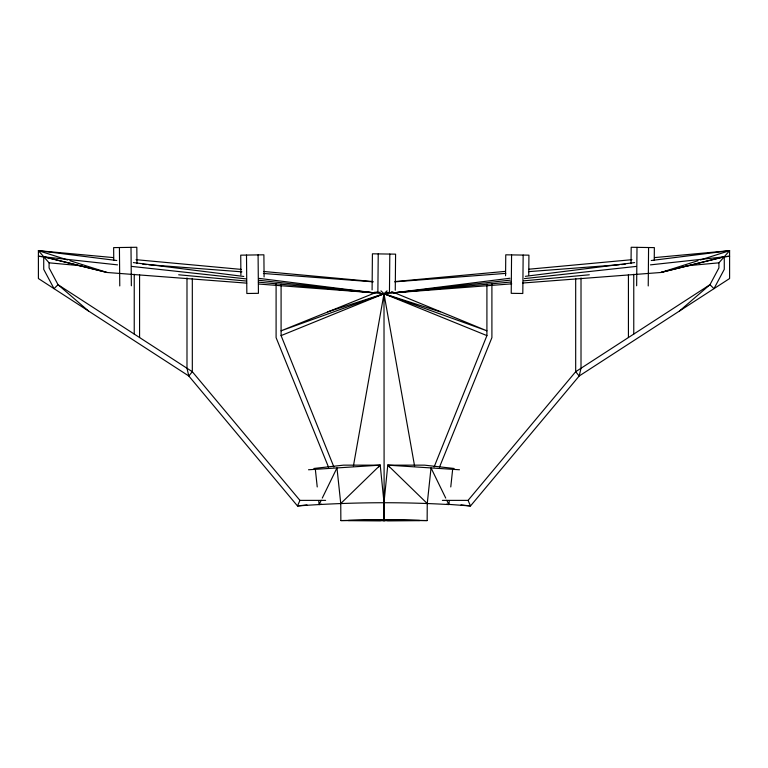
<?xml version="1.0" encoding="UTF-8"?>
<svg xmlns="http://www.w3.org/2000/svg" width="768" height="768" viewBox="0 0 768 768"><rect width="100%" height="100%" fill="white"/><g stroke="black" fill="none" stroke-linecap="round" stroke-linejoin="round"><path stroke-width="1.15" d="M322.272 498.096L336.97 467.933L340.752 503.53L340.858 520.57L384.125 520.733L384 293.75L387.062 290.832M454.118 468.47L424.464 465.149L387.782 465.149L384 502.541L383.875 520.733M384.125 520.733L427.142 520.57L427.248 503.53L431.03 467.933L445.728 498.096M372.096 289.91L372.413 253.814L395.587 254.15L395.261 290.246M377.875 292.32L378.23 253.901M389.462 292.493L389.808 254.064M505.574 275.77L505.757 254.813L528.931 255.158L528.749 274.944M511.574 254.899L511.219 293.318L522.806 293.491L523.152 255.072M631.037 263.568L631.181 247.267L654.355 247.613L654.24 260.419M636.643 285.773L636.998 247.354M648.23 285.946L648.576 247.526M113.539 257.606L38.4 250.675L38.4 278.534L188.813 376.003L297.494 505.958C347.866 502.272 398.448 501.658 448.877 504.566L449.251 501.043M450.768 486.95L452.659 469.325M353.395 466.138L384 293.75L380.938 290.832M434.102 466.982L486.912 335.606L486.912 284.246M439.478 467.174L491.904 337.632L491.904 283.786M116.755 260.515L38.4 250.675L49.085 262.829L49.085 267.917L58.032 284.698L192.317 371.712L299.933 500.381L297.494 505.958L306.989 504.893M321.475 504.211L319.123 504.566L321.226 500.256M442.378 500.381L468.067 500.381L575.683 371.712L709.968 284.698L718.915 267.917L718.915 262.829L729.6 250.675L654.461 257.606M378.614 466.867L380.218 465.149L384 502.541M340.752 503.53L380.218 465.149L343.536 465.149L313.882 468.47M679.459 311.021L709.968 284.698L713.971 288.662L724.272 269.366L724.272 256.733L729.6 256.243L650.458 264.864M376.502 292.262L281.088 330.816L384 293.75L510.778 282.038M333.898 466.982L281.088 335.606L384 293.75L440.256 311.837M327.744 311.837L384 293.75L486.912 330.816L391.68 291.6M698.064 260.688L660.893 272.486L522.48 283.037M700.32 259.968L729.6 250.675L729.6 278.534L579.187 376.003L470.506 505.958L446.525 504.211M724.272 256.733L660.893 272.486L724.186 256.829M511.738 283.853L393.6 292.858L509.952 278.246M525.389 276.317L634.618 262.598M651.245 260.515L729.6 250.675M393.6 292.858L510.144 280.157M524.41 278.602L636.192 266.419M395.338 281.53L505.43 271.373M529.027 269.194L631.958 259.69M523.757 280.838L589.315 274.79M686.102 265.853L718.915 262.829M394.742 281.846L505.776 273.389M528.461 271.661L619.2 264.739M621.59 264.557L625.171 264.288M308.515 469.766L380.218 465.149M340.858 520.57L384.115 519.59L427.142 520.57M299.933 500.381L325.622 500.381M374.39 292.272L380.189 292.358M385.987 292.445L392.928 292.541M389.386 466.867L387.782 465.149L459.485 469.766M142.829 264.288L146.41 264.557M148.8 264.739L241.92 271.843M263.414 273.475L373.258 281.846M246.72 283.133L107.107 272.486L43.814 256.829L38.4 256.243L43.728 256.733L107.107 272.486L69.936 260.688M258.653 284.035L374.4 292.858L259.229 278.4M136.042 259.69L241.334 269.405M263.75 271.478L372.662 281.53M49.085 262.829L81.898 265.853M178.685 274.79L246.595 281.059M258.403 282.154L384 293.75L486.912 335.606M43.814 256.829L117.542 264.864M131.808 266.419L245.971 278.861M259.046 280.291L374.4 292.858M461.011 504.893L470.506 505.958L468.067 500.381M133.382 262.598L243.792 276.461M38.4 250.675L67.68 259.968M88.541 311.021L58.032 284.698L54.029 288.662L43.728 269.366L43.728 256.733M387.782 465.149L427.248 503.53M446.774 500.256L448.877 504.566M328.522 467.174L276.096 337.632L276.096 283.786M384 293.75L414.605 466.138M315.341 469.325L317.232 486.95M318.749 501.043L319.123 504.566M264.086 276.931L263.894 254.813L240.73 255.158L240.902 274.944M258.086 254.899L258.432 293.318L246.845 293.491L246.499 255.072M136.963 263.568L136.819 247.267L113.645 247.613L113.76 260.419M131.002 247.354L131.357 285.773M119.424 247.526L119.77 285.946M633.763 274.272L633.763 334.07M628.426 274.733L628.426 337.526M581.011 277.93L581.011 368.256L579.187 376.003L575.683 371.712L575.683 278.438M384 519.59L384 520.733M281.088 284.246L281.088 335.606M192.317 278.438L192.317 371.712L188.813 376.003L186.989 368.256L186.989 277.93M139.574 274.733L139.574 337.526M134.237 274.272L134.237 334.07M387.437 519.763L387.437 520.618L419.702 520.493L387.437 519.763M380.563 519.763L348.298 520.493L380.563 520.618L380.563 519.763"/></g></svg>
